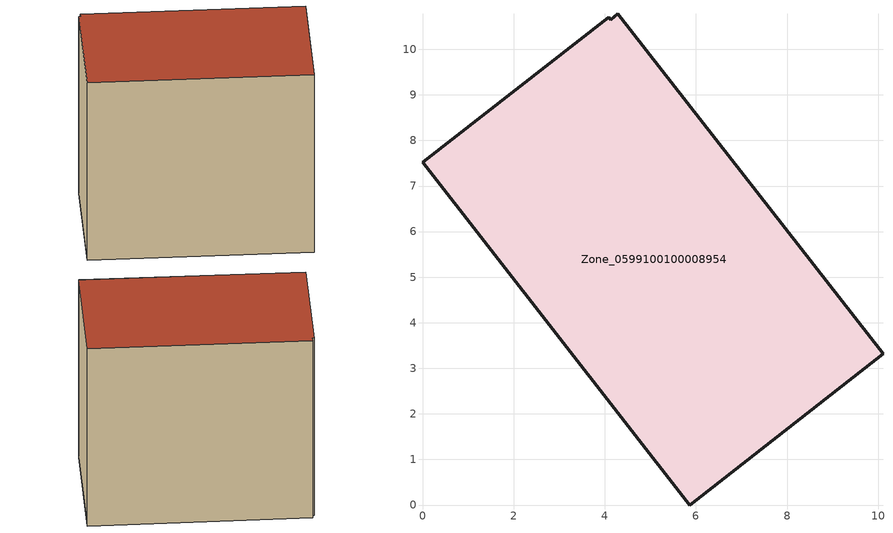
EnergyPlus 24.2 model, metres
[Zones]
Zone_0599100100008954
 floor ground (C_G): 4.28,10.78 10.1,3.32 5.86,0 0,7.52 4.08,10.71 4.13,10.65 z0
 wall outside (C_F): 5.86,0 10.1,3.32 4.28,10.78 4.13,10.65 4.08,10.71 0,7.52 5.86,0 z0:8.78
 roof outside (C_R): 10.1,3.32 4.28,10.78 4.13,10.65 4.08,10.71 0,7.52 5.86,0 z8.78
[BUILDING]
Pand.0599100100008954: North Axis=0; Terrain=City; Loads Convergence Tolerance Value=0.04; Temperature Convergence Tolerance Value=0.4; Solar Distribution=FullExterior; Maximum Number of Warmup Days=25; Minimum Number of Warmup Days=1
[Site:Location]
Rotterdam.The.Hague.AP_ZH_NLD Design_Conditions: Latitude=51.96; Longitude=4.45; Time Zone=1; Elevation=-4.5
[SITE:GROUNDTEMPERATURE:BUILDINGSURFACE]
18, 18, 18, 18, 18, 18, 18, 18, 18, 18, 18, 18
[MATERIAL] Thermal Absorptance=0.9; Solar Absorptance=0.7; Visible Absorptance=0.7
Name | Roughness | Thickness | Conductivity | Density | Specific Heat
G.TI.2006-2014 | MediumSmooth | 0.15 | 0.06 | 540 | 1210
F.TI.2006-2014 | Rough | 0.3 | 0.12 | 1920 | 840
R.TI.2006-2014 | MediumRough | 0.2 | 0.08 | 1500 | 1000
[CONSTRUCTION]
C_G: G.TI.2006-2014
C_F: F.TI.2006-2014
C_R: R.TI.2006-2014
[ZONE]
Zone_0599100100008954: Type=1; Multiplier=1; Ceiling Height=Autocalculate; Volume=Autocalculate; Floor Area=autocalculate; Part of Total Floor Area=Yes
[ZONEINFILTRATION:DESIGNFLOWRATE]
Infil_Zone_0599100100008954: Zone or ZoneList or Space or SpaceList=Zone_0599100100008954; Schedule=AlwaysOn; Design Flow Rate Calculation Method=Flow/Area; Flow Rate per Floor Area=0.0015; Constant Term Coefficient=1; Temperature Term Coefficient=0; Velocity Term Coefficient=0; Velocity Squared Term Coefficient=0
[HVACTEMPLATE:ZONE:IDEALLOADSAIRSYSTEM]
Zone_0599100100008954: Maximum Heating Supply Air Temperature=50; Minimum Cooling Supply Air Temperature=13; Maximum Heating Supply Air Humidity Ratio=0.0156; Minimum Cooling Supply Air Humidity Ratio=0.0077; Heating Limit=NoLimit; Cooling Limit=NoLimit; Dehumidification Control Type=ConstantSensibleHeatRatio; Cooling Sensible Heat Ratio=0.7; Dehumidification Setpoint=60; Humidification Control Type=None; Humidification Setpoint=30; Outdoor Air Method=None; Outdoor Air Flow Rate per Person=0.00944; Outdoor Air Flow Rate per Zone Floor Area=0; Outdoor Air Flow Rate per Zone=0; Demand Controlled Ventilation Type=None; Outdoor Air Economizer Type=NoEconomizer; Heat Recovery Type=None; Sensible Heat Recovery Effectiveness=0.7; Latent Heat Recovery Effectiveness=0.65
[ZONECONTROL:THERMOSTAT]
ThermostatControl_Zone_0599100100008954: Zone or ZoneList=Zone_0599100100008954; Control Type Schedule=DualSetpointControlType; Control 1=Thermostat_Zone_0599100100008954; Temperature Difference Between Cutout And Setpoint=0
[THERMOSTATSETPOINT:DUALSETPOINT]
Thermostat_Zone_0599100100008954: Heating Setpoint Temperature Schedule=HeatingSetpoint_Zone_0599100100008954; Cooling Setpoint Temperature Schedule=CoolingSetpoint_Zone_0599100100008954
[SCHEDULE:COMPACT]
HeatingSetpoint_Zone_0599100100008954: Through: 12/31, For: AllDays, Until: 24:00, 21
CoolingSetpoint_Zone_0599100100008954: Through: 12/31, For: AllDays, Until: 24:00, 24
DualSetpointControlType: Through: 12/31, For: AllDays, Until: 24:00, 4
AlwaysOn: Through: 12/31, For: AllDays, Until: 24:00, 1
